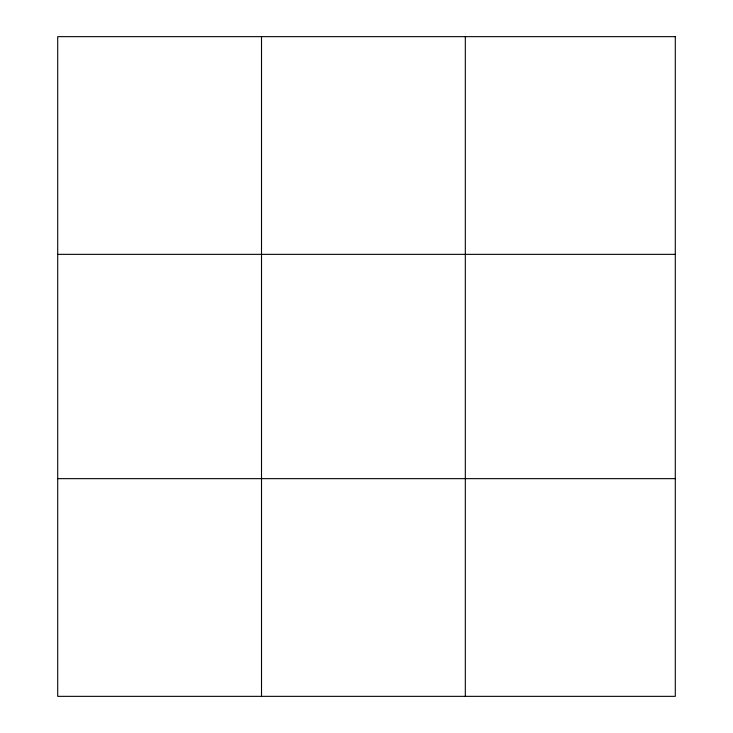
<?xml version="1.0" encoding="UTF-8"?>
<svg xmlns="http://www.w3.org/2000/svg" width="733" height="733" viewBox="0 0 733 733"><rect width="100%" height="100%" fill="white"/><g stroke="black" fill="none" stroke-linecap="round" stroke-linejoin="round"><path stroke-width="1.1" d="M261.507 696.35L261.507 36.65M465.318 696.35L465.318 36.65M57.705 254.351L675.295 254.351M57.705 478.649L675.295 478.649M675.295 36.65L675.295 696.35L57.705 696.35L57.705 36.65L675.295 36.65"/></g></svg>
